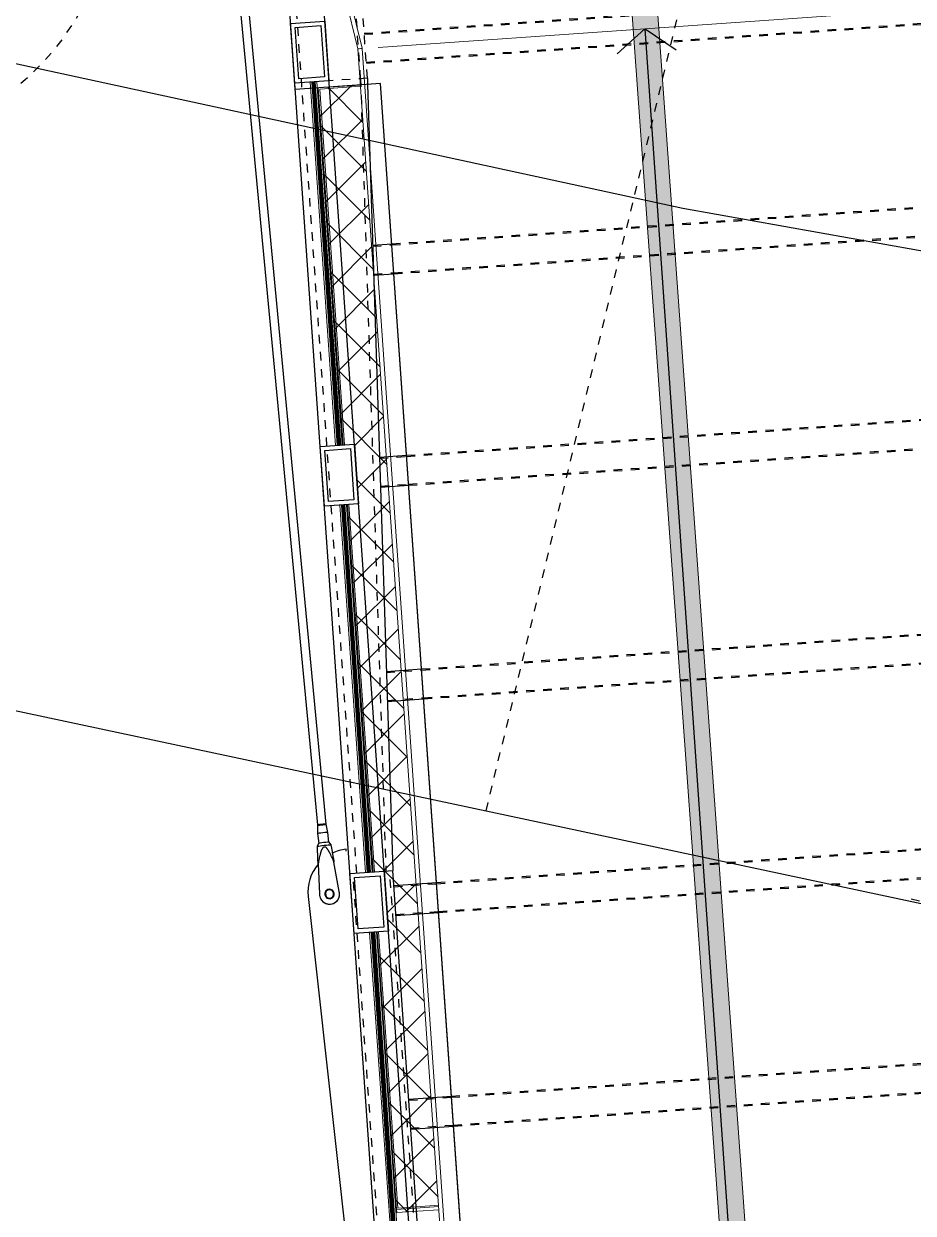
# Model space of a CAD drawing. Header units: millimetres. Extents: x 50357 to 985146, y 723188 to 1803594.
# Drawn here: x 834539.92 to 834550.31, y 818194.82 to 818208.71 of the extents above; entities that cross this region are included whole.
import ezdxf
from ezdxf.xclip import XClip

# ---------------------------------------------------------------- set-up
doc = ezdxf.new("R2010")
doc.units = ezdxf.units.MM
doc.header["$LTSCALE"] = 3
doc.header["$MEASUREMENT"] = 0
doc.linetypes.add('x-baseplan$0$DGN Style 2', pattern=[1.94727e-06, 0, -1.94727e-06])
doc.linetypes.add('XXASB-PIW-ARC-DWG-1012-MWP-XXXX-WS3-XC$0$XXXXX-PIW-P-ASB_BRIDGE_DECK_STR-XXX$0$Member Hidden', pattern=[4.5, 2.5, -2])
doc.layers.add('00_Xref', color=7, linetype='Continuous')
for name, color, linetype, true_color in [('WKD071__', 7, 'Continuous', 0x6e6e6e), ('x-baseplan$0$AR-ROAD_AR_BS_MI_', 7, 'Continuous', 0x6d6d6d), ('XXASB-PIW-ARC-DWG-1012-MWP-XXXX-WS3-XC$0$XXXXX-PIW-P-ASB_BRIDGE_DECK_ARC-XXX$0$A-GENM_PATT', 7, 'Continuous', 0x6e6e6e), ('XXASB-PIW-ARC-DWG-1012-MWP-XXXX-WS3-XC$0$XXXXX-PIW-P-ASB_BRIDGE_DECK_STR-XXX$0$A-GENM', 7, 'Continuous', 0x6e6e6e), ('XXASB-PIW-ARC-DWG-1012-MWP-XXXX-WS3-XC$0$XXXXX-PIW-P-ASB_BRIDGE_DECK_STR-XXX$0$ADS280__', 7, 'Continuous', 0x6e6e6e), ('XXASB-PIW-ARC-DWG-1012-MWP-XXXX-WS3-XC$0$XXXXX-PIW-P-ASB_BRIDGE_DECK_STR-XXX$0$ADS280_B', 7, 'Continuous', 0x6e6e6e), ('XXASB-PIW-ARC-DWG-1012-MWP-XXXX-WS3-XC$0$XXXXX-PIW-P-ASB_BRIDGE_DECK_STR-XXX$0$ADS280_BSteel', 7, 'Continuous', 0x6e6e6e), ('XXASB-PIW-ARC-DWG-1012-MWP-XXXX-WS3-XC$0$XXXXX-PIW-P-ASB_BRIDGE_DECK_STR-XXX$0$ADS280_C', 7, 'Continuous', 0x6e6e6e), ('XXASB-PIW-ARC-DWG-1012-MWP-XXXX-WS3-XC$0$XXXXX-PIW-P-ASB_BRIDGE_DECK_STR-XXX$0$ADS280_H', 7, 'XXASB-PIW-ARC-DWG-1012-MWP-XXXX-WS3-XC$0$XXXXX-PIW-P-ASB_BRIDGE_DECK_STR-XXX$0$Member Hidden', 0x6e6e6e)]:
    doc.layers.add(name, color=color, linetype=linetype, true_color=true_color)
for name, color, linetype, lineweight, true_color in [('XXASB-PIW-ARC-DWG-1012-MWP-XXXX-WS3-XC$0$XXXXX-PIW-P-ASB_BRIDGE_DECK_ARC-XXX$0$A-FLOR', 7, 'Continuous', 25, 0x6e6e6e), ('XXASB-PIW-ARC-DWG-1012-MWP-XXXX-WS3-XC$0$XXXXX-PIW-P-ASB_BRIDGE_DECK_ARC-XXX$0$A-FLOR-HRAL', 7, 'Continuous', 13, 0x6e6e6e), ('XXASB-PIW-ARC-DWG-1012-MWP-XXXX-WS3-XC$0$XXXXX-PIW-P-ASB_BRIDGE_DECK_ARC-XXX$0$A-GENM', 7, 'Continuous', 13, 0x6e6e6e), ('XXASB-PIW-ARC-DWG-1012-MWP-XXXX-WS3-XC$0$XXXXX-PIW-P-ASB_BRIDGE_DECK_ARC-XXX$0$ADS280__', 7, 'Continuous', 13, 0x6e6e6e), ('XXASB-PIW-ARC-DWG-1012-MWP-XXXX-WS3-XC$0$XXXXX-PIW-P-ASB_BRIDGE_DECK_ARC-XXX$0$P-SANR-FIXT', 7, 'Continuous', 13, 0x6e6e6e), ('XXASB-PIW-ARC-DWG-1012-MWP-XXXX-WS3-XC$0$XXXXX-PIW-P-ASB_BRIDGE_DECK_ARC-XXX$0$Q-SPCQ', 7, 'Continuous', 13, 0x6e6e6e)]:
    doc.layers.add(name, color=color, linetype=linetype, lineweight=lineweight, true_color=true_color)

# ---------------------------------------------------------------- blocks, each defined once
blk = doc.blocks.new('x-baseplan')
blk.add_lwpolyline([(834550.55, 818213.81), (834557.171, 818119.106), (834549.739, 818118.586), (834547.98, 818143.75), (834547.581, 818143.722), (834547.541, 818144.296), (834539.964, 818143.766), (834540.021, 818142.96), (834532.454, 818142.451), (834523.973, 818144.32), (834526.254, 818154.672), (834539.411, 818151.675), (834539.646, 818148.322), (834547.222, 818148.851), (834547.183, 818149.408), (834547.582, 818149.436), (834542.996, 818215.041), (834543.221, 818215.057), (834550.326, 818213.794), (834550.55, 818213.81)])
at = {"layer": 'x-baseplan$0$AR-ROAD_AR_BS_MI_', "linetype": 'x-baseplan$0$DGN Style 2'}
blk.add_line((834545.323, 818199.52), (834548.491, 818212.67), dxfattribs=at)
at = {"layer": 'x-baseplan$0$AR-ROAD_AR_BS_MI_', "flags": 128}
for points in [[(834538.924, 818208.441), (834547.617, 818206.556), (834556.27, 818205.017), (834564.975, 818203.815), (834573.721, 818202.952)], [(834539.746, 818200.708), (834551.187, 818198.271), (834554.039, 818197.573), (834562.231, 818195.94), (834570.487, 818194.661), (834578.789, 818193.74), (834587.124, 818193.179), (834608.553, 818192.725), (834628.932, 818192.737)]]:
    blk.add_lwpolyline(points, dxfattribs=at)
at = {"layer": 'x-baseplan$0$AR-ROAD_AR_BS_MI_', "linetype": 'x-baseplan$0$DGN Style 2', "flags": 128}
blk.add_lwpolyline([(834550.285, 818198.492), (834551.187, 818198.271), (834554.039, 818197.573), (834562.231, 818195.94), (834570.487, 818194.661), (834578.789, 818193.74), (834587.124, 818193.179)], dxfattribs=at)
at = {"layer": 'x-baseplan$0$AR-ROAD_AR_BS_MI_', "linetype": 'x-baseplan$0$DGN Style 2', "extrusion": (0, 0, -1)}
blk.add_arc((-834537.951, 818210.301), 3, 193.4408, 287.1506, dxfattribs=at)
blk = doc.blocks.new('XXASB-PIW-ARC-DWG-1012-MWP-XXXX-WS3-XC$0$XXXXX-PIW-P-ASB_BRIDGE_DECK_ARC-XXX$0$Top Rail Type - Top Rail_Internal_-3272164-DECK F_F_L__ARC')
at = {"layer": 'XXASB-PIW-ARC-DWG-1012-MWP-XXXX-WS3-XC$0$XXXXX-PIW-P-ASB_BRIDGE_DECK_ARC-XXX$0$A-FLOR-HRAL'}
for p, q in [((-673710, 170824), (-673760, 170824)), ((-673760, 170824), (-673760, 167058)), ((-673710, 170824), (-673710, 167062)), ((-673760, 167058), (-673385, 164858)), ((-673710, 167062), (-673335, 164864)), ((-673385, 164857), (-673384, 164855)), ((-673335, 164864), (-673384, 164855))]:
    blk.add_line(p, q, dxfattribs=at)
blk = doc.blocks.new('XXASB-PIW-ARC-DWG-1012-MWP-XXXX-WS3-XC$0$XXXXX-PIW-P-ASB_BRIDGE_DECK_ARC-XXX$0$Top Rail Type - Top Rail_Internal_-3272771-DECK F_F_L__ARC')
at = {"layer": 'XXASB-PIW-ARC-DWG-1012-MWP-XXXX-WS3-XC$0$XXXXX-PIW-P-ASB_BRIDGE_DECK_ARC-XXX$0$A-FLOR-HRAL'}
for p, q in [((-673385, 164859), (-673335, 164859)), ((-673385, 127659), (-673385, 164859)), ((-673335, 127659), (-673335, 164859))]:
    blk.add_line(p, q, dxfattribs=at)
blk = doc.blocks.new('XXASB-PIW-ARC-DWG-1012-MWP-XXXX-WS3-XC$0$XXXXX-PIW-P-ASB_BRIDGE_DECK_ARC-XXX$0$Railing - Railing-3272798-DECK F_F_L__ARC')
at = {"layer": 'XXASB-PIW-ARC-DWG-1012-MWP-XXXX-WS3-XC$0$XXXXX-PIW-P-ASB_BRIDGE_DECK_ARC-XXX$0$A-FLOR-HRAL'}
for p, q in [((-673967, 164509), (-673967, 160259)), ((-673948, 164509), (-673948, 160259)), ((-673945, 164509), (-673945, 160259)), ((-673938, 164509), (-673938, 160259)), ((-673936, 164509), (-673936, 160259)), ((-673935, 164509), (-673935, 160259)), ((-673929, 164509), (-673929, 160259)), ((-673928, 164509), (-673928, 160259)), ((-673927, 164509), (-673927, 160259)), ((-673926, 164509), (-673926, 160259)), ((-673920, 164509), (-673920, 160259)), ((-673919, 164509), (-673919, 160259)), ((-673917, 164509), (-673917, 160259)), ((-673909, 164509), (-673909, 160259)), ((-673907, 164509), (-673907, 160259)), ((-673888, 160259), (-673888, 164509)), ((-673967, 159559), (-673967, 155259)), ((-673948, 159559), (-673948, 155259)), ((-673945, 159559), (-673945, 155259)), ((-673938, 159559), (-673938, 155259)), ((-673936, 159559), (-673936, 155259)), ((-673935, 159559), (-673935, 155259)), ((-673929, 159559), (-673929, 155259)), ((-673928, 159559), (-673928, 155259)), ((-673927, 159559), (-673927, 155259)), ((-673926, 159559), (-673926, 155259)), ((-673920, 159559), (-673920, 155259)), ((-673919, 159559), (-673919, 155259)), ((-673917, 159559), (-673917, 155259)), ((-673909, 159559), (-673909, 155259)), ((-673907, 159559), (-673907, 155259)), ((-673888, 155259), (-673888, 159559)), ((-673967, 154559), (-673967, 150259)), ((-673948, 154559), (-673948, 150259)), ((-673945, 154559), (-673945, 150259)), ((-673938, 154559), (-673938, 150259)), ((-673936, 154559), (-673936, 150259)), ((-673935, 154559), (-673935, 150259)), ((-673929, 154559), (-673929, 150259)), ((-673928, 154559), (-673928, 150259)), ((-673927, 154559), (-673927, 150259)), ((-673926, 154559), (-673926, 150259)), ((-673920, 154559), (-673920, 150259)), ((-673919, 154559), (-673919, 150259)), ((-673917, 154559), (-673917, 150259)), ((-673909, 154559), (-673909, 150259)), ((-673907, 154559), (-673907, 150259)), ((-673888, 150259), (-673888, 154559))]:
    blk.add_line(p, q, dxfattribs=at)
blk = doc.blocks.new('XXASB-PIW-ARC-DWG-1012-MWP-XXXX-WS3-XC$0$XXXXX-PIW-P-ASB_BRIDGE_DECK_ARC-XXX$0$downloadobjectfile_id_f130b83e-608a-4d51-b684-7da7664b877b - 2_-2256823-DECK F_F_L__ARC')
at = {"layer": 'XXASB-PIW-ARC-DWG-1012-MWP-XXXX-WS3-XC$0$XXXXX-PIW-P-ASB_BRIDGE_DECK_ARC-XXX$0$P-SANR-FIXT'}
for p, q in [((-246, 250), (-235, 250)), ((-235, 250), (-246, 250)), ((-235, -250), (-246, -250)), ((-246, -250), (-235, -250))]:
    blk.add_line(p, q, dxfattribs=at)
blk = doc.blocks.new('XXASB-PIW-ARC-DWG-1012-MWP-XXXX-WS3-XC$0$XXXXX-PIW-P-ASB_BRIDGE_DECK_ARC-XXX')
at = {"layer": 'XXASB-PIW-ARC-DWG-1012-MWP-XXXX-WS3-XC$0$XXXXX-PIW-P-ASB_BRIDGE_DECK_ARC-XXX$0$A-GENM_PATT'}
h = blk.add_hatch(dxfattribs=at)
h.set_pattern_fill('ANSI37', color=256, scale=3000)
h.set_pattern_definition([(45, (0, 0), (-265.16504294, 265.16504294), []), (135, (0, 0), (-265.16504294, -265.16504294), [])])
h.paths.add_polyline_path([(834544279, 818194830), (834544770, 818194864), (834543852, 818207994), (834543361, 818207960), (834543652, 818203794), (834543782, 818203803), (834543831, 818203105), (834543701, 818203096), (834544001, 818198806), (834544130, 818198815), (834544179, 818198117), (834544050, 818198108)])
at = {"layer": 'XXASB-PIW-ARC-DWG-1012-MWP-XXXX-WS3-XC$0$XXXXX-PIW-P-ASB_BRIDGE_DECK_ARC-XXX$0$Q-SPCQ'}
h = blk.add_hatch(dxfattribs=at)
h.set_pattern_fill('FLEX', color=256, scale=10, angle=93.9987)
h.set_pattern_definition([(93.998705, (834733143.105, 817782021.74), (-63.345417, -4.4281045), [63.5, -63.5]), (138.998705, (834733138.677, 817782085.085), (-63.345417, -4.4281045), [15.875, -58.052561, 15.875, -89.802561])])
h.paths.add_polyline_path([(834551476, 818147152), (834551775, 818147173), (834546924, 818214372), (834546620, 818214426)])
at = {"layer": 'XXASB-PIW-ARC-DWG-1012-MWP-XXXX-WS3-XC$0$XXXXX-PIW-P-ASB_BRIDGE_DECK_ARC-XXX$0$A-FLOR'}
blk.add_line((834551685, 818144159), (834547177, 818208652), dxfattribs=at)
at = {"layer": 'XXASB-PIW-ARC-DWG-1012-MWP-XXXX-WS3-XC$0$XXXXX-PIW-P-ASB_BRIDGE_DECK_ARC-XXX$0$A-GENM'}
for p, q in [((834543852, 818207994), (834543361, 818207960)), ((834543361, 818207960), (834543652, 818203794)), ((834543377, 818207946), (834543853, 818207979)), ((834543377, 818207945), (834543853, 818207979)), ((834543853, 818207979), (834543377, 818207945)), ((834543667, 818203795), (834543377, 818207946)), ((834543701, 818203096), (834544001, 818198806)), ((834544016, 818198807), (834543716, 818203097)), ((834544050, 818198108), (834544276, 818194866)), ((834544290, 818194882), (834544065, 818198109)), ((834544276, 818194866), (834544768, 818194900)), ((834544767, 818194915), (834544290, 818194882)), ((834544279, 818194830), (834544276, 818194866)), ((834544770, 818194864), (834544279, 818194830))]:
    blk.add_line(p, q, dxfattribs=at)
at = {"layer": 'XXASB-PIW-ARC-DWG-1012-MWP-XXXX-WS3-XC$0$XXXXX-PIW-P-ASB_BRIDGE_DECK_ARC-XXX$0$ADS280__'}
for p, q in [((834543092, 818207941), (834542588, 818215140)), ((834547177, 818208652), (834550294, 818208870)), ((834550294, 818208870), (834547177, 818208652)), ((834547177, 818208652), (834544060, 818208434)), ((834544060, 818208434), (834544060, 818208434)), ((834544089, 818208011), (834543092, 818207941)), ((834548232, 818148750), (834544089, 818208011))]:
    blk.add_line(p, q, dxfattribs=at)
at = {"layer": 'XXASB-PIW-ARC-DWG-1012-MWP-XXXX-WS3-XC$0$XXXXX-PIW-P-ASB_BRIDGE_DECK_ARC-XXX$0$Q-SPCQ'}
blk.add_lwpolyline([(834551476, 818147152), (834551775, 818147173), (834546924, 818214372), (834546620, 818214426)], close=True, dxfattribs=at)
at = {"layer": 'XXASB-PIW-ARC-DWG-1012-MWP-XXXX-WS3-XC$0$XXXXX-PIW-P-ASB_BRIDGE_DECK_ARC-XXX$0$A-FLOR-HRAL', "rotation": 3.999000000000387}
for name in ['XXASB-PIW-ARC-DWG-1012-MWP-XXXX-WS3-XC$0$XXXXX-PIW-P-ASB_BRIDGE_DECK_ARC-XXX$0$Top Rail Type - Top Rail_Internal_-3272164-DECK F_F_L__ARC', 'XXASB-PIW-ARC-DWG-1012-MWP-XXXX-WS3-XC$0$XXXXX-PIW-P-ASB_BRIDGE_DECK_ARC-XXX$0$Railing - Railing-3272798-DECK F_F_L__ARC', 'XXASB-PIW-ARC-DWG-1012-MWP-XXXX-WS3-XC$0$XXXXX-PIW-P-ASB_BRIDGE_DECK_ARC-XXX$0$Top Rail Type - Top Rail_Internal_-3272771-DECK F_F_L__ARC']:
    blk.add_blockref(name, (835227065, 818090920), dxfattribs=at)
at = {"layer": 'XXASB-PIW-ARC-DWG-1012-MWP-XXXX-WS3-XC$0$XXXXX-PIW-P-ASB_BRIDGE_DECK_ARC-XXX$0$P-SANR-FIXT', "rotation": 3.998410272239612}
blk.add_blockref('XXASB-PIW-ARC-DWG-1012-MWP-XXXX-WS3-XC$0$XXXXX-PIW-P-ASB_BRIDGE_DECK_ARC-XXX$0$downloadobjectfile_id_f130b83e-608a-4d51-b684-7da7664b877b - 2_-2256823-DECK F_F_L__ARC', (834543625, 818207554), dxfattribs=at)
blk = doc.blocks.new('XXASB-PIW-ARC-DWG-1012-MWP-XXXX-WS3-XC$0$XXXXX-PIW-P-ASB_BRIDGE_DECK_STR-XXX$0$Hanger Joint 2 - Hanger Joint 2-2169449-DECK F_F_L__STR')
at = {"layer": 'XXASB-PIW-ARC-DWG-1012-MWP-XXXX-WS3-XC$0$XXXXX-PIW-P-ASB_BRIDGE_DECK_STR-XXX$0$A-GENM'}
for p, q in [((834543688, 818199048), (834543686, 818199071)), ((834543243, 818198520), (834543769, 818193754)), ((834544267, 818193805), (834544266, 818193809)), ((834543769, 818193754), (834543770, 818193750))]:
    blk.add_line(p, q, dxfattribs=at)
for centre, major_axis, start_param, end_param in [((834543740, 818198575), (497, 55), 1.570796, 1.905189), ((834543740, 818198575), (497, 55), 2.330139, 3.141592), ((834543918, 818193771), (149, 16), 3.698435, 4.323537), ((834543919, 818193767), (149, 16), 3.734927, 4.249743)]:
    blk.add_ellipse(centre, major_axis=major_axis, ratio=0.998865, start_param=start_param, end_param=end_param, dxfattribs=at)
blk = doc.blocks.new('XXASB-PIW-ARC-DWG-1012-MWP-XXXX-WS3-XC$0$XXXXX-PIW-P-ASB_BRIDGE_DECK_STR-XXX$0$Hanger Node - Hanger Node-V25-DECK F_F_L__STR')
at = {"layer": 'XXASB-PIW-ARC-DWG-1012-MWP-XXXX-WS3-XC$0$XXXXX-PIW-P-ASB_BRIDGE_DECK_STR-XXX$0$A-GENM'}
for p, q in [((834543352, 818199355), (834543353, 818199255)), ((834543473, 818199268), (834543452, 818199366)), ((834543353, 818199255), (834543366, 818199140)), ((834543485, 818199153), (834543473, 818199268)), ((834543363, 818199140), (834543350, 818199112)), ((834543507, 818199129), (834543489, 818199154)), ((834543606, 818198578), (834543544, 818198922)), ((834543359, 818198901), (834543374, 818198553)), ((834543374, 818198536), (834543375, 818198534)), ((834543375, 818198530), (834543375, 818198528)), ((834543437, 818198544), (834543437, 818198543)), ((834543438, 818198535), (834543438, 818198535)), ((834543447, 818198544), (834543448, 818198537)), ((834543537, 818198547), (834543536, 818198554)), ((834543546, 818198555), (834543546, 818198556)), ((834543547, 818198547), (834543547, 818198547)), ((834543609, 818198560), (834543609, 818198562)), ((834543610, 818198554), (834543610, 818198556))]:
    blk.add_line(p, q, dxfattribs=at)
for centre, major_axis, ratio, start_param, end_param in [((834543402, 818199360), (49.7, 5.5), 0.047623, 2.754291, 3.136825), ((834543402, 818199360), (49.7, 5.5), 0.047623, 2.334114, 2.66736), ((834543402, 818199360), (49.7, 5.5), 0.047623, 2.01491, 2.243995), ((834543402, 818199360), (49.7, 5.5), 0.047623, 1.536977, 1.604616), ((834543402, 818199360), (49.7, 5.5), 0.047623, 0.897598, 1.126683), ((834543402, 818199360), (49.7, 5.5), 0.047623, 0.474233, 0.807479), ((834543402, 818199360), (49.7, 5.5), 0.047623, 0.004768, 0.387302), ((834543413, 818199261), (59.6, 6.6), 0.047623, 0.004768, 3.136825), ((834543430, 818199110), (84.5, 9.3), 0.047623, 0.359433, 2.782159), ((834543426, 818199147), (63, 6.9), 0.047623, 0.02753, 3.114063), ((834543492, 818198549), (117, 13), 0.998865, 3.004831, 6.419948), ((834543492, 818198547), (117, 13), 0.998865, 3.009633, 3.130305), ((834543492, 818198547), (117, 13), 0.998865, 3.137225, 6.287551), ((834543492, 818198550), (54.7, 6), 0.998865, 1.570795, 4.712388), ((834543492, 818198550), (48.6, 5.4), 0.998865, 1.570796, 4.712389), ((834543492, 818198549), (54.7, 6), 0.998865, 3.362417, 4.712389), ((834543492, 818198550), (54.7, 6), 0.998865, 4.712391, 7.853983), ((834543492, 818198550), (48.6, 5.4), 0.998865, 4.71239, 7.853983), ((834543492, 818198549), (54.7, 6), 0.998865, 4.712392, 6.062364), ((834543492, 818198547), (117, 13), 0.998865, 0.011287, 0.131959)]:
    blk.add_ellipse(centre, major_axis=major_axis, ratio=ratio, start_param=start_param, end_param=end_param, dxfattribs=at)
for points, knots in [([(834543351, 818199102), (834543351, 818199104), (834543350, 818199106), (834543350, 818199108), (834543350, 818199110), (834543350, 818199111), (834543350, 818199112), (834543350, 818199112), (834543350, 818199112)], [0, 0, 0, 0, 0.333333, 0.416667, 0.5, 0.666667, 0.833333, 1, 1, 1, 1]), ([(834543359, 818198901), (834543358, 818198915), (834543357, 818198942), (834543356, 818198976), (834543355, 818199003), (834543354, 818199023), (834543353, 818199043), (834543352, 818199063), (834543351, 818199083), (834543351, 818199096), (834543351, 818199102)], [0, 0, 0, 0, 0.2, 0.4, 0.5, 0.6, 0.7, 0.8, 0.9, 1, 1, 1, 1]), ([(834543544, 818198922), (834543541, 818198931), (834543533, 818198949), (834543522, 818198975), (834543511, 818198997), (834543503, 818199014), (834543497, 818199025), (834543493, 818199034), (834543489, 818199040), (834543486, 818199045), (834543484, 818199049), (834543482, 818199053), (834543480, 818199056), (834543478, 818199060), (834543474, 818199065), (834543471, 818199070), (834543469, 818199073), (834543467, 818199075), (834543466, 818199077), (834543465, 818199078), (834543463, 818199080), (834543461, 818199082), (834543459, 818199085), (834543455, 818199089), (834543452, 818199093), (834543448, 818199095), (834543446, 818199096), (834543445, 818199096), (834543443, 818199097), (834543441, 818199097), (834543438, 818199098), (834543435, 818199098), (834543431, 818199098), (834543428, 818199097), (834543424, 818199096), (834543421, 818199095), (834543419, 818199094), (834543418, 818199093), (834543417, 818199093), (834543415, 818199091), (834543412, 818199088), (834543410, 818199084), (834543407, 818199080), (834543405, 818199076), (834543404, 818199073), (834543403, 818199071), (834543402, 818199070), (834543401, 818199068), (834543400, 818199066), (834543398, 818199062), (834543396, 818199056), (834543394, 818199051), (834543392, 818199046), (834543391, 818199043), (834543390, 818199039), (834543389, 818199035), (834543387, 818199029), (834543385, 818199022), (834543382, 818199012), (834543379, 818199001), (834543375, 818198982), (834543370, 818198958), (834543364, 818198930), (834543361, 818198911), (834543359, 818198901)], [0, 0, 0, 0, 0.066667, 0.133333, 0.2, 0.233333, 0.266667, 0.283333, 0.3, 0.316667, 0.325, 0.333333, 0.341667, 0.35, 0.366667, 0.383333, 0.391667, 0.395833, 0.4, 0.404167, 0.408333, 0.416667, 0.425, 0.433333, 0.45, 0.458333, 0.4625, 0.466667, 0.470833, 0.475, 0.483333, 0.491667, 0.5, 0.508333, 0.516667, 0.525, 0.529167, 0.533333, 0.5375, 0.541667, 0.55, 0.566667, 0.575, 0.583333, 0.591667, 0.595833, 0.6, 0.604167, 0.608333, 0.616667, 0.633333, 0.65, 0.658333, 0.666667, 0.675, 0.683333, 0.7, 0.716667, 0.733333, 0.766667, 0.8, 0.866667, 0.933333, 1, 1, 1, 1]), ([(834543507, 818199129), (834543507, 818199129), (834543507, 818199129), (834543507, 818199128), (834543507, 818199127), (834543508, 818199126), (834543508, 818199124), (834543508, 818199122), (834543509, 818199120)], [0, 0, 0, 0, 0.166667, 0.333333, 0.5, 0.583333, 0.666667, 1, 1, 1, 1]), ([(834543509, 818199120), (834543510, 818199113), (834543512, 818199101), (834543516, 818199081), (834543519, 818199062), (834543523, 818199042), (834543526, 818199022), (834543531, 818198995), (834543537, 818198962), (834543542, 818198935), (834543544, 818198922)], [0, 0, 0, 0, 0.1, 0.2, 0.3, 0.4, 0.5, 0.6, 0.8, 1, 1, 1, 1])]:
    blk.add_open_spline(points, degree=3, knots=knots, dxfattribs=at)
blk = doc.blocks.new('XXASB-PIW-ARC-DWG-1012-MWP-XXXX-WS3-XC$0$XXXXX-PIW-P-ASB_BRIDGE_DECK_STR-XXX$0$Hanger Rod M100 - Horiziontal Rod-3371625-DECK F_F_L__STR')
at = {"layer": 'XXASB-PIW-ARC-DWG-1012-MWP-XXXX-WS3-XC$0$XXXXX-PIW-P-ASB_BRIDGE_DECK_STR-XXX$0$ADS280_B'}
for p, q in [((834542332, 818210110), (834543352, 818199355)), ((834543452, 818199366), (834542432, 818210121))]:
    blk.add_line(p, q, dxfattribs=at)
for centre, start_param, end_param in [((834542382, 818210115), 2.733873, 3.141593), ((834542382, 818210115), 2.277935, 2.709659), ((834542382, 818210115), 1.832596, 2.203768), ((834542382, 818210115), 1.378162, 1.763431), ((834542382, 818210115), 0.937825, 1.308997), ((834542382, 818210115), 0.523599, 0.891122), ((834542382, 818210115), 0, 0.432117), ((834543402, 818199360), 2.669957, 3.141593), ((834543402, 818199360), 2.251381, 2.638914), ((834543402, 818199360), 1.020906, 2.120687), ((834543402, 818199360), 0.502679, 0.890211), ((834543402, 818199360), 0, 0.471636)]:
    blk.add_ellipse(centre, major_axis=(49.7, 5.5), ratio=0.047623, start_param=start_param, end_param=end_param, dxfattribs=at)
at = {"layer": 'XXASB-PIW-ARC-DWG-1012-MWP-XXXX-WS3-XC$0$XXXXX-PIW-P-ASB_BRIDGE_DECK_STR-XXX$0$ADS280_H'}
for centre, start_param, end_param in [((834542382, 818210115), 2.710654, 2.732878), ((834542382, 818210115), 2.251381, 2.27694), ((834542382, 818210115), 0.502679, 0.523599), ((834542382, 818210115), 0.433112, 0.44379), ((834543402, 818199360), 3.141593, 6.283185)]:
    blk.add_ellipse(centre, major_axis=(49.7, 5.5), ratio=0.047623, start_param=start_param, end_param=end_param, dxfattribs=at)
blk = doc.blocks.new('XXASB-PIW-ARC-DWG-1012-MWP-XXXX-WS3-XC$0$XXXXX-PIW-P-ASB_BRIDGE_DECK_STR-XXX$0$C1')
at = {"layer": 'XXASB-PIW-ARC-DWG-1012-MWP-XXXX-WS3-XC$0$XXXXX-PIW-P-ASB_BRIDGE_DECK_STR-XXX$0$ADS280_C'}
for points in [[(-350, 200), (350, 200), (350, -200), (-350, -200)], [(-300, 150), (300, 150), (300, -150), (-300, -150)]]:
    blk.add_lwpolyline(points, close=True, dxfattribs=at)
blk = doc.blocks.new('XXASB-PIW-ARC-DWG-1012-MWP-XXXX-WS3-XC$0$XXXXX-PIW-P-ASB_BRIDGE_DECK_STR-XXX')
at = {"layer": 'XXASB-PIW-ARC-DWG-1012-MWP-XXXX-WS3-XC$0$XXXXX-PIW-P-ASB_BRIDGE_DECK_STR-XXX$0$ADS280__'}
for p, q in [((834543092, 818207941), (834542588, 818215140)), ((834547176, 818208652), (834546853, 818208357)), ((834549771, 818171542), (834547177, 818208652)), ((834547178, 818208652), (834547539, 818208405)), ((834544089, 818208011), (834543092, 818207941)), ((834548232, 818148750), (834544089, 818208011))]:
    blk.add_line(p, q, dxfattribs=at)
at = {"layer": 'XXASB-PIW-ARC-DWG-1012-MWP-XXXX-WS3-XC$0$XXXXX-PIW-P-ASB_BRIDGE_DECK_STR-XXX$0$ADS280_B'}
for p, q in [((834548143, 818135677), (834542829, 818211703)), ((834543937, 818208000), (834544230, 818198822)), ((834543997, 818206124), (834544220, 818206140)), ((834544008, 818205774), (834544244, 818205790)), ((834544076, 818203648), (834544393, 818203671)), ((834544087, 818203298), (834544417, 818203321)), ((834544156, 818201148), (834544567, 818201177)), ((834544167, 818200798), (834544591, 818200828)), ((834544130, 818198815), (834544230, 818198822)), ((834547731, 818148745), (834544230, 818198822)), ((834544242, 818198648), (834544741, 818198683)), ((834544267, 818198299), (834544766, 818198334)), ((834544417, 818196154), (834544916, 818196189)), ((834544441, 818195805), (834544940, 818195840))]:
    blk.add_line(p, q, dxfattribs=at)
at = {"layer": 'XXASB-PIW-ARC-DWG-1012-MWP-XXXX-WS3-XC$0$XXXXX-PIW-P-ASB_BRIDGE_DECK_STR-XXX$0$ADS280_H'}
for p, q in [((834543811, 818198793), (834542910, 818211689)), ((834543855, 818208069), (834543610, 818211567)), ((834543934, 818208074), (834543691, 818211553)), ((834543898, 818208598), (834550432, 818209055)), ((834543899, 818208586), (834550433, 818209042)), ((834543921, 818208261), (834550455, 818208718)), ((834543922, 818208249), (834550456, 818208706)), ((834543934, 818208074), (834543485, 818208043)), ((834543854, 818208072), (834544150, 818198817)), ((834543934, 818208074), (834543937, 818208000)), ((834544220, 818206140), (834550454, 818206575)), ((834544221, 818206127), (834550456, 818206563)), ((834544244, 818205803), (834550478, 818206239)), ((834544244, 818205790), (834550478, 818206226)), ((834543997, 818206111), (834544221, 818206127)), ((834544008, 818205786), (834544244, 818205803)), ((834544393, 818203671), (834550626, 818204106)), ((834544393, 818203658), (834550628, 818204094)), ((834544416, 818203334), (834550651, 818203770)), ((834544417, 818203321), (834550651, 818203757)), ((834544567, 818201177), (834550801, 818201612)), ((834544568, 818201164), (834550803, 818201600)), ((834544590, 818200840), (834550825, 818201276)), ((834544591, 818200828), (834550825, 818201263)), ((834544741, 818198683), (834550975, 818199118)), ((834544742, 818198670), (834550977, 818199106)), ((834547267, 818148712), (834543766, 818198790)), ((834547696, 818148742), (834544195, 818198820)), ((834544765, 818198346), (834551000, 818198782)), ((834544243, 818198635), (834544742, 818198670)), ((834544766, 818198334), (834550999, 818198769)), ((834544266, 818198311), (834544765, 818198346)), ((834544916, 818196189), (834551149, 818196625)), ((834544916, 818196176), (834551151, 818196612)), ((834544939, 818195852), (834551174, 818196288)), ((834544418, 818196141), (834544916, 818196176)), ((834544940, 818195840), (834551174, 818196275)), ((834544440, 818195817), (834544939, 818195852))]:
    blk.add_line(p, q, dxfattribs=at)
at = {"layer": 'XXASB-PIW-ARC-DWG-1012-MWP-XXXX-WS3-XC$0$XXXXX-PIW-P-ASB_BRIDGE_DECK_STR-XXX$0$ADS280_H', "ltscale": 0.5}
for p, q in [((834544076, 818203636), (834544393, 818203658)), ((834544087, 818203311), (834544416, 818203334))]:
    blk.add_line(p, q, dxfattribs=at)
at = {"layer": 'XXASB-PIW-ARC-DWG-1012-MWP-XXXX-WS3-XC$0$XXXXX-PIW-P-ASB_BRIDGE_DECK_STR-XXX$0$ADS280_H', "ltscale": 0.8}
for p, q in [((834544156, 818201135), (834544568, 818201164)), ((834544167, 818200810), (834544590, 818200840))]:
    blk.add_line(p, q, dxfattribs=at)
at = {"layer": 'XXASB-PIW-ARC-DWG-1012-MWP-XXXX-WS3-XC$0$XXXXX-PIW-P-ASB_BRIDGE_DECK_STR-XXX$0$A-GENM'}
for name in ['XXASB-PIW-ARC-DWG-1012-MWP-XXXX-WS3-XC$0$XXXXX-PIW-P-ASB_BRIDGE_DECK_STR-XXX$0$Hanger Node - Hanger Node-V25-DECK F_F_L__STR', 'XXASB-PIW-ARC-DWG-1012-MWP-XXXX-WS3-XC$0$XXXXX-PIW-P-ASB_BRIDGE_DECK_STR-XXX$0$Hanger Joint 2 - Hanger Joint 2-2169449-DECK F_F_L__STR']:
    blk.add_blockref(name, (0, 0), dxfattribs=at)
at = {"layer": 'XXASB-PIW-ARC-DWG-1012-MWP-XXXX-WS3-XC$0$XXXXX-PIW-P-ASB_BRIDGE_DECK_STR-XXX$0$ADS280_BSteel', "linetype": 'XXASB-PIW-ARC-DWG-1012-MWP-XXXX-WS3-XC$0$XXXXX-PIW-P-ASB_BRIDGE_DECK_STR-XXX$0$Member Hidden'}
blk.add_blockref('XXASB-PIW-ARC-DWG-1012-MWP-XXXX-WS3-XC$0$XXXXX-PIW-P-ASB_BRIDGE_DECK_STR-XXX$0$Hanger Rod M100 - Horiziontal Rod-3371625-DECK F_F_L__STR', (0, 0), dxfattribs=at)
at = {"layer": 'XXASB-PIW-ARC-DWG-1012-MWP-XXXX-WS3-XC$0$XXXXX-PIW-P-ASB_BRIDGE_DECK_STR-XXX$0$ADS280_C', "rotation": 93.99870513598016}
for p in [(834543262, 818208378), (834543607, 818203440), (834543955, 818198452)]:
    blk.add_blockref('XXASB-PIW-ARC-DWG-1012-MWP-XXXX-WS3-XC$0$XXXXX-PIW-P-ASB_BRIDGE_DECK_STR-XXX$0$C1', p, dxfattribs=at)
blk = doc.blocks.new('XXASB-PIW-ARC-DWG-1012-MWP-XXXX-WS3-XC')
for name in ['XXASB-PIW-ARC-DWG-1012-MWP-XXXX-WS3-XC$0$XXXXX-PIW-P-ASB_BRIDGE_DECK_STR-XXX', 'XXASB-PIW-ARC-DWG-1012-MWP-XXXX-WS3-XC$0$XXXXX-PIW-P-ASB_BRIDGE_DECK_ARC-XXX']:
    blk.add_blockref(name, (0, 0))

msp = doc.modelspace()

# ---------------------------------------------------------------- block references
at = {"layer": '00_Xref'}
ref = msp.add_blockref('x-baseplan', (0, 0), dxfattribs=at)
XClip(ref).set_block_clipping_path([(834202.4041511728, 818417.7787976696), (834906.6320897909, 818467.0097314056), (834956.0121295976, 817760.6488927433), (834251.7841909796, 817711.4179590072)])
at = {"layer": 'WKD071__', "xscale": 0.001, "yscale": 0.001, "zscale": 0.001}
msp.add_blockref('XXASB-PIW-ARC-DWG-1012-MWP-XXXX-WS3-XC', (0, 0), dxfattribs=at)

doc.saveas('drawing.dxf')
